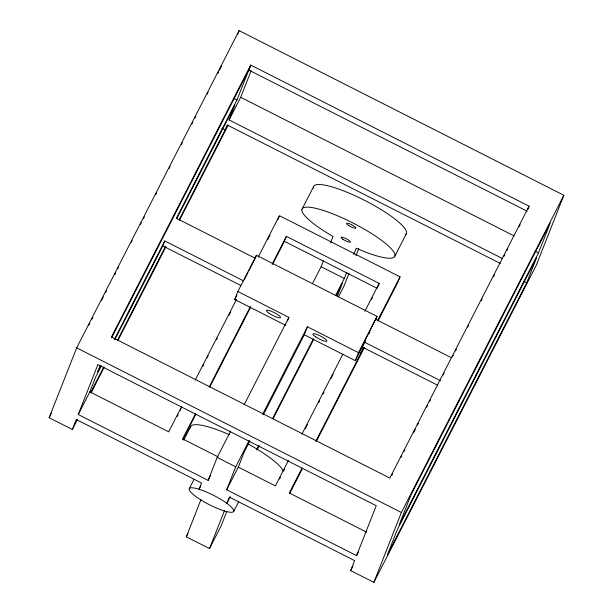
<?xml version="1.0" encoding="UTF-8"?>
<svg xmlns="http://www.w3.org/2000/svg" width="613" height="613" viewBox="0 0 613 613"><rect width="100%" height="100%" fill="white"/><g stroke="black" fill="none" stroke-linecap="round" stroke-linejoin="round"><path stroke-width="0.92" d="M194.022 479.397L189.187 488.929A24.972 5.126 27.1 0 0 209.876 504.959A24.972 5.126 27.1 0 0 233.745 511.388L238.511 502.093M233.745 511.388L233.829 511.15A24.972 5.126 27.1 0 0 227.3 503.648L226.504 503.074A24.972 5.126 27.1 0 0 203.455 490.791A24.972 5.126 27.1 0 0 189.264 488.691M77.56 419.284L72.334 429.483L49.14 417.729L76.663 347.862L239.124 30.65L563.86 195.271L536.337 265.138L373.876 582.35L350.682 570.588L354.613 560.611L229.354 497.112L226.894 503.357L230.335 496.645M72.334 429.483L76.265 419.507L201.524 483.006L199.079 489.251L200.803 485.894M210.703 475.328L208.129 480.362L78.234 414.518L97.888 364.612L376.236 505.717L356.574 555.623L226.68 489.772L235.721 466.815L249.2 440.509M78.234 414.518L89.835 391.86L95.735 376.888L101.398 365.831M100.126 365.731L97.697 371.892L100.747 365.938M237.729 34.19L239.124 30.65M114.899 339.464L162.805 245.92L164.774 240.932L243.637 280.915M179.325 219.439L225.163 129.941L227.124 124.952L500.346 263.46M502.315 258.471L229.093 119.964L234.994 104.992L177.027 218.159M248.794 270.839L255.246 258.257L176.383 218.274L236.955 99.996L250.717 65.07L529.057 206.175L527.747 209.5M229.093 119.964L240.694 97.306L251.23 70.572M285.742 325.365L234.71 299.496L237.859 291.512L256.426 255.261L377.041 316.408L364.252 342.054L362.291 347.05L437.759 385.309M255.537 257.506L256.426 255.261M277.773 219.837L279.084 216.512M272.632 264.303L284.401 241.323L286.363 236.327L379.148 283.367L377.508 287.52M208.129 480.362L217.171 457.405L230.641 431.1M226.733 511.679L221.117 525.931L209.508 548.589L186.314 536.835L200.964 499.649M287.489 320.928L288.884 317.381L237.859 291.512M226.68 489.772L238.288 467.114L244.181 452.141L249.843 441.084M209.508 548.589L224.504 510.522M312.415 283.712L321.12 266.716L323.572 260.487M330.583 242.687L333.035 236.457L331.212 235.4A52.021 10.674 27.1 0 1 313.021 207.746A52.021 10.674 27.1 0 1 388.443 245.974A52.021 10.674 27.1 0 1 358.145 249.054L356.237 248.211L353.778 254.449M304.293 334.775L307.442 326.79L358.475 352.659L355.325 360.643L304.293 334.775L263.352 414.717M337.434 295.941L342.345 283.467L336.253 295.359M335.61 295.466L344.314 278.478L346.766 272.249M349.004 273.367L344.123 285.758L338.537 296.669M355.984 255.659L358.774 248.579M315.833 441.214L361.034 352.958L363.118 347.671M258.203 257.085L279.413 215.676L400.028 276.823L398.059 281.811L378.014 320.959M373.876 582.35L401.392 512.483L563.86 195.271M526.705 282.808L536.528 257.851L397.27 529.747L387.447 554.704L526.705 282.808L524.215 281.543M538.498 252.862L550.29 222.925L411.032 494.821L399.239 524.759L538.498 252.862L535.18 251.184M88.916 325.082L89.789 323.373M91.973 319.112L92.847 317.411M101.574 300.362L103.321 296.953M105.505 292.692L106.378 290.983M114.677 274.793L115.551 273.091M117.727 268.823L118.6 267.122M131.259 242.403L132.132 240.702M140.431 224.504L141.304 222.803M143.488 218.534L144.362 216.833M155.71 194.673L156.583 192.965M169.242 168.253L170.115 166.544M181.463 144.384L182.337 142.683M191.938 123.926L192.811 122.225M194.995 117.964L195.869 116.255M207.217 94.096L208.091 92.394M217.699 73.644L218.573 71.936M219.446 70.234L221.622 65.966M49.14 417.729L51.316 413.476M250.717 65.07L111.459 336.966L389.807 478.071L529.057 206.175M111.673 337.694L250.472 66.702M114.263 339.564L164.774 240.932M90.709 392.458L103.804 366.888M117.336 340.468L165.357 246.71M91.061 392.918L104.133 367.402M118.071 340.192L165.977 246.641M179.486 220.282L228.266 125.029M244.495 279.237L247.936 272.517M234.71 299.496L236.886 295.251M181.739 406.381L168.698 431.836L89.835 391.86M195.218 380.068L236.503 299.45M177.195 416.403L178.069 414.702M180.245 410.442L181.119 408.741M202.911 366.191L203.784 364.49M207.271 357.685L208.144 355.984M216.42 339.809L217.293 338.108M229.063 315.136L230.81 311.726M267.858 239.392L270.034 235.139M195.654 413.43L182.62 438.893L218.044 456.854M209.133 387.125L250.426 306.5M272.103 264.172L286.363 236.327M182.835 439.628L195.907 414.097M209.861 386.857L250.395 307.703M183.77 440.103L190.643 426.671M302.048 209.156L313.657 186.498M244.12 404.795L288.884 317.381M186.314 536.835L188.03 533.479M262.671 414.196L307.442 326.79M256.847 449.26L258.586 445.866M272.509 418.671L313.419 338.805M257.054 450.003L259.23 445.751M273.153 418.564L313.626 339.548M288.439 460.47L275.398 485.925L238.288 467.114M301.91 434.157L342.767 354.391M364.881 311.212L379.148 283.367M279.536 478.998L280.409 477.297M283.896 470.493L284.769 468.792M305.259 428.786L307.435 424.533M318.768 402.404L319.641 400.703M323.128 393.891L324.001 392.19M330.974 378.573L333.15 374.313M371.516 299.42L372.382 297.719M394.833 256.188L406.434 233.53M358.475 352.659L377.041 316.408M355.325 360.643L365.662 340.46M369.11 333.733L369.976 332.039M301.918 468.37L289.313 492.982L366.482 532.099M377.516 320.768L400.028 276.823M289.528 493.718L302.607 468.186M316.553 440.954L364.497 347.341M391.768 475.389L392.642 473.68M400.933 457.49L401.806 455.781M403.99 451.52L404.864 449.819M413.591 432.77L415.338 429.361M417.522 425.1L418.395 423.391M426.694 407.201L427.567 405.5M429.744 401.231L430.617 399.53M443.276 374.811L444.149 373.11M452.448 356.912L453.321 355.211M455.505 350.942L456.379 349.241M467.727 327.081L468.6 325.373M481.259 300.661L482.132 298.952M493.48 276.792L494.354 275.091M503.955 256.334L504.828 254.633M507.012 250.372L507.886 248.663M519.234 226.504L520.108 224.802M356.574 555.623L358.298 552.267M350.682 570.588L352.858 566.335M248.748 70.058L527.096 211.163M240.694 97.306L513.916 235.813M233.645 98.318L236.955 99.996M221.845 128.263L225.163 129.941M284.401 241.323L377.179 288.355M321.12 266.716L344.314 278.478M375.861 319.396L451.329 357.663M364.252 342.054L440.578 380.75M162.805 245.92L240.825 285.474M359.394 352.123L361.034 352.958M76.663 347.862L401.392 512.483M217.171 457.405L235.721 466.815M313.58 188.214A52.021 10.674 27.1 0 1 363.976 200.037A52.021 10.674 27.1 0 1 405.362 234.741M190.482 427.767A52.021 10.674 27.1 0 1 229.576 434.793M247.736 443.766A52.021 10.674 27.1 0 1 283.306 471.313M348.353 225.255A5.203 1.065 27.1 0 0 355.808 228.082A5.203 1.065 27.1 0 0 349.425 223.722A5.203 1.065 27.1 0 0 348.353 225.255M342.843 239.223A5.203 1.065 27.1 0 0 350.307 242.058A5.203 1.065 27.1 0 0 343.924 237.698A5.203 1.065 27.1 0 0 342.843 239.223M315.641 336.882A7.8 1.601 27.1 0 0 326.829 341.135A7.8 1.601 27.1 0 0 317.25 334.591A7.8 1.601 27.1 0 0 315.641 336.882M269.245 313.366A7.8 1.601 27.1 0 0 280.432 317.618A7.8 1.601 27.1 0 0 270.862 311.075A7.8 1.601 27.1 0 0 269.245 313.366"/></g></svg>
